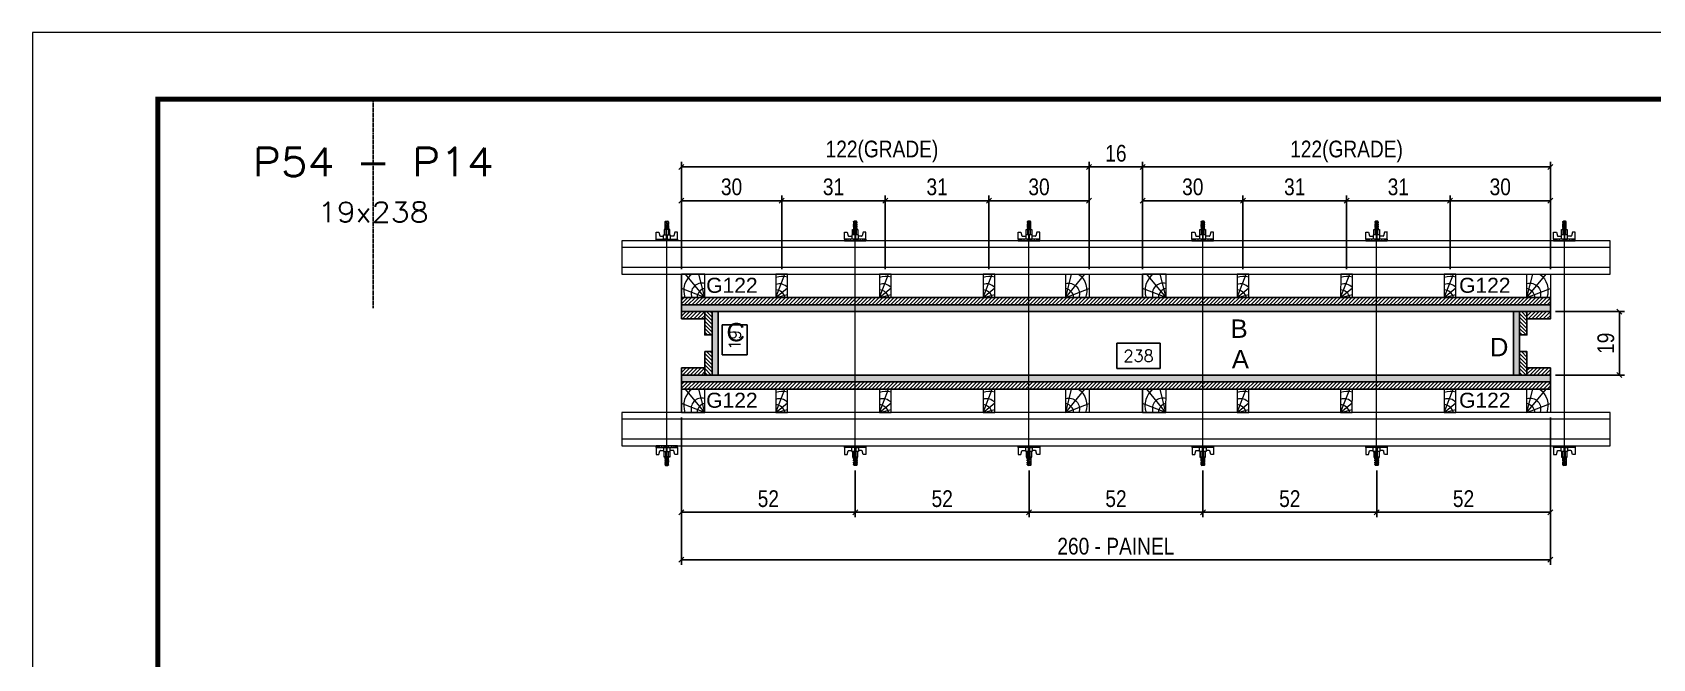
# Model space of a CAD drawing. Extents: x 14400 to 27878, y -21631 to 6985.
# Drawn here: x 17597 to 18566, y 4313 to 4688 of the extents above; entities that cross this region are included whole.
import ezdxf
from ezdxf.enums import TextEntityAlignment as Align

# ---------------------------------------------------------------- set-up
doc = ezdxf.new("R2010")
doc.units = 0
doc.linetypes.add('DASHED', pattern=[0.75, 0.5, -0.25])
doc.linetypes.add('HIDDEN', pattern=[0.375, 0.25, -0.125])
for name, color, linetype in [('CHAPA', 1, 'Continuous'), ('COTA', 241, 'Continuous'), ('SARRAFO', 251, 'Continuous'), ('Texto de Titulo', 7, 'Continuous'), ('Texto Qtd Sarr', 242, 'Continuous'), ('TEXTO_GERAL', 7, 'Continuous')]:
    doc.layers.add(name, color=color, linetype=linetype)
for name, color, linetype, lineweight in [('Folhas', 255, 'Continuous', 9), ('Hachura', 251, 'Continuous', 9), ('Madeira', 126, 'Continuous', 18), ('Perfil Metálico', 224, 'Continuous', 18), ('SARRAFO DE PRESSAO', 251, 'DASHED', 9), ('Texto Seção', 7, 'Continuous', 15)]:
    doc.layers.add(name, color=color, linetype=linetype, lineweight=lineweight)
doc.styles.add('ARIAL', font='arial.ttf')
doc.styles.add('COTA TECNICA 2X', font='techl___.ttf', dxfattribs={"height": 10})
doc.styles.add('ROMANS', font='romans.shx')
doc.styles.add('SANSSERIF', font='sas_____.pfb')
doc.dimstyles.new('SECAO PILAR', dxfattribs={"dimtxt": 10, "dimasz": 3, "dimexe": 3, "dimexo": 3, "dimgap": 3, "dimtad": 1, "dimdec": 1, "dimlfac": 0.5, "dimzin": 12, "dimdsep": 46, "dimtxsty": 'COTA TECNICA 2X', "dimblk1": 'OBLIQUE', "dimblk2": 'OBLIQUE', "dimsah": 1, "dimcen": 0.9, "dimclrd": 256, "dimclre": 256, "dimclrt": 256, "dimadec": 1, "dimazin": 3, "dimtfac": 1, "dimtdec": 1, "dimtmove": 0, "dimatfit": 3, "dimfxl": 1, "dimtolj": 1, "dimtzin": 12, "dimarcsym": 0})
doc.dimstyles.new('SECÇÃO 2', dxfattribs={"dimtxt": 7, "dimasz": 6, "dimexe": 0.18, "dimexo": 2, "dimgap": -4, "dimtad": 3, "dimdec": 1, "dimlfac": 0.5, "dimzin": 12, "dimdsep": 46, "dimtxsty": 'ROMANS', "dimblk": 'ARCHTICK', "dimcen": 0.09, "dimse1": 1, "dimse2": 1, "dimsd1": 1, "dimsd2": 1, "dimclrd": 180, "dimclre": 5, "dimclrt": 1, "dimadec": 0, "dimazin": 3, "dimtfac": 1, "dimtdec": 1, "dimtofl": 0, "dimtmove": 0, "dimatfit": 3, "dimldrblk": 'ARCHTICK', "dimfxl": 1, "dimtolj": 1, "dimtzin": 0, "dimarcsym": 0})
pattern_1 = [(225, (8861.3689, -18408.8655), (1.12253202, -1.12253202), [])]

# ---------------------------------------------------------------- blocks, each defined once
blk = doc.blocks.new('9999999999')
at = {"layer": 'Folhas'}
blk.add_lwpolyline([(98138.98, 34190.21), (99623.98, 34190.21), (99623.98, 35240.21), (98138.98, 35240.21)], close=True, dxfattribs=at)
at = {"layer": 'Folhas', "color": 30, "const_width": 3}
blk.add_lwpolyline([(98213.98, 34230.21), (99583.98, 34230.21), (99583.98, 35200.21), (98213.98, 35200.21)], close=True, dxfattribs=at)
blk = doc.blocks.new('*D746')
at = {"layer": 'COTA', "color": 180, "lineweight": -2, "transparency": 16777216}
for p, q in [((18024.74, 4512.62), (18009.74, 4512.62)), ((18009.74, 4512.62), (18009.74, 4494.62)), ((18024.74, 4494.62), (18024.74, 4512.62)), ((18009.74, 4494.62), (18024.74, 4494.62))]:
    blk.add_line(p, q, dxfattribs=at)
at = {"layer": 'Defpoints', "color": 0, "transparency": 16777216}
for p in [(18024.64, 4520.54), (18024.64, 4482.54), (18028.74, 4482.54)]:
    blk.add_point(p, dxfattribs=at)
at = {"layer": 'COTA', "color": 1, "transparency": 16777216, "insert": (18017.24, 4503.62), "char_height": 7, "attachment_point": 5, "rotation": 90, "style": 'ROMANS'}
blk.add_mtext('\\A1;19', dxfattribs=at)
blk = doc.blocks.new('_ArchTick')
at = {"color": 0, "linetype": 'ByBlock', "const_width": 0.15}
blk.add_lwpolyline([(-0.5, -0.5), (0.5, 0.5)], dxfattribs=at)
blk = doc.blocks.new('*D747')
at = {"layer": 'COTA', "color": 180, "lineweight": -2, "transparency": 16777216}
for p, q in [((18271.88, 4501.54), (18245.88, 4501.54)), ((18245.88, 4501.54), (18245.88, 4486.54)), ((18271.88, 4486.54), (18271.88, 4501.54)), ((18245.88, 4486.54), (18271.88, 4486.54))]:
    blk.add_line(p, q, dxfattribs=at)
at = {"layer": 'Defpoints', "color": 0, "transparency": 16777216}
for p in [(18007.32, 4482.54), (18483.32, 4482.54), (18483.32, 4482.54)]:
    blk.add_point(p, dxfattribs=at)
at = {"layer": 'COTA', "color": 1, "transparency": 16777216, "insert": (18258.88, 4494.04), "char_height": 7, "attachment_point": 5, "style": 'ROMANS'}
blk.add_mtext('\\A1;238', dxfattribs=at)
blk = doc.blocks.new('_Oblique')
at = {"color": 0, "linetype": 'ByBlock', "lineweight": -2}
blk.add_line((-0.5, -0.5), (0.5, 0.5), dxfattribs=at)
blk = doc.blocks.new('*D748')
at = {"layer": 'COTA', "lineweight": -2, "transparency": 16777216}
for p, q in [((17985.32, 4457.15), (17985.32, 4368.98)), ((18505.32, 4457.19), (18505.32, 4368.98)), ((17985.32, 4371.98), (18505.32, 4371.98))]:
    blk.add_line(p, q, dxfattribs=at)
at = {"layer": 'Defpoints', "color": 0, "transparency": 16777216}
for p in [(17985.32, 4460.15), (18505.32, 4460.19), (18505.32, 4371.98)]:
    blk.add_point(p, dxfattribs=at)
at = {"layer": 'COTA', "lineweight": -2, "transparency": 16777216, "xscale": 3, "yscale": 3, "zscale": 3, "rotation": 180}
blk.add_blockref('_Oblique', (17985.32, 4371.98), dxfattribs=at)
at = {"layer": 'COTA', "lineweight": -2, "transparency": 16777216, "xscale": 3, "yscale": 3, "zscale": 3}
blk.add_blockref('_Oblique', (18505.32, 4371.98), dxfattribs=at)
at = {"layer": 'COTA', "transparency": 16777216, "insert": (18245.32, 4380.08), "char_height": 10, "attachment_point": 5, "style": 'COTA TECNICA 2X'}
blk.add_mtext('\\A1;260 - PAINEL', dxfattribs=at)
blk = doc.blocks.new('*D749')
at = {"layer": 'COTA', "lineweight": -2, "transparency": 16777216}
for p, q in [((17985.32, 4457.14), (17985.32, 4397.41)), ((18089.39, 4425.37), (18089.39, 4397.41)), ((17985.32, 4400.41), (18089.39, 4400.41))]:
    blk.add_line(p, q, dxfattribs=at)
at = {"layer": 'Defpoints', "color": 0, "transparency": 16777216}
for p in [(17985.32, 4460.14), (18089.39, 4428.37), (18089.39, 4400.41)]:
    blk.add_point(p, dxfattribs=at)
at = {"layer": 'COTA', "lineweight": -2, "transparency": 16777216, "xscale": 3, "yscale": 3, "zscale": 3, "rotation": 180}
blk.add_blockref('_Oblique', (17985.32, 4400.41), dxfattribs=at)
at = {"layer": 'COTA', "lineweight": -2, "transparency": 16777216, "xscale": 3, "yscale": 3, "zscale": 3}
blk.add_blockref('_Oblique', (18089.39, 4400.41), dxfattribs=at)
at = {"layer": 'COTA', "transparency": 16777216, "insert": (18037.35, 4408.51), "char_height": 10, "attachment_point": 5, "style": 'COTA TECNICA 2X'}
blk.add_mtext('\\A1;52', dxfattribs=at)
blk = doc.blocks.new('C')
at = {"layer": 'Hachura', "color": 0}
for p, q in [((0, 3.22), (0, -3.22)), ((0.45, 3.22), (0, 3.22)), ((0.46, 3.16), (0, 3.16)), ((0.46, 3.05), (0, 3.05)), ((0.46, 2.88), (0, 2.88)), ((0, 2.75), (0, -1.16)), ((0.46, 2.65), (0, 2.65)), ((0.46, 2.23), (0, 2.23)), ((0.46, 1.51), (0, 1.51)), ((0.39, 0.49), (0.17, 0.49)), ((0.45, -3.23), (0.45, 3.22)), ((0.45, 3.22), (2.58, 3.22)), ((1.74, 0.97), (0.45, 0.97)), ((1.45, 0.1), (0.45, 0.1)), ((1.35, 1.94), (1.35, 0.96)), ((2.58, 2.39), (1.47, 2.09)), ((1.74, -0.97), (1.74, 0.97)), ((1.74, 0.97), (1.74, 0.84)), ((1.74, 0.97), (1.74, 0.84)), ((1.74, 0.84), (3.35, 0.84)), ((3.35, 0.45), (1.74, 0.45)), ((2.58, 3.22), (2.58, 2.39)), ((3.32, 0.84), (3.32, -0.84)), ((3.35, 0.84), (3.35, -0.84)), ((3.68, 0.45), (3.35, 0.45)), ((3.84, -0.52), (3.35, 0.45)), ((3.35, 0.06), (3.67, -0.57)), ((3.68, 0.45), (4.16, -0.52)), ((3.72, 0.5), (4.25, -0.57)), ((4.37, -0.55), (3.83, 0.53)), ((4.15, 0.45), (3.93, 0.45)), ((4.42, -0.52), (3.93, 0.45)), ((4.15, 0.45), (4.26, 0.45)), ((4.26, 0.45), (4.74, -0.52)), ((4.3, 0.5), (4.83, -0.57)), ((4.95, -0.55), (4.41, 0.53)), ((4.51, 0.45), (4.84, 0.45)), ((5, -0.52), (4.51, 0.45)), ((4.84, 0.45), (5.32, -0.52)), ((4.88, 0.5), (5.41, -0.57)), ((5.53, -0.55), (4.99, 0.53)), ((5.58, -0.52), (5.09, 0.45)), ((5.42, 0.45), (5.09, 0.45)), ((5.58, -0.52), (5.09, 0.45)), ((5.42, 0.45), (5.74, -0.19)), ((5.46, 0.5), (5.74, -0.07)), ((5.74, 0.19), (5.57, 0.53)), ((5.74, 0.32), (5.68, 0.45)), ((5.68, 0.45), (5.74, 0.45)), ((5.74, 0.45), (5.9, 0.29)), ((5.74, 0.45), (5.74, -0.52)), ((5.9, -0.36), (5.9, 0.29)), ((0.45, 0), (0, 0)), ((0.46, -1.52), (0, -1.52)), ((0.46, -2.23), (0, -2.23)), ((0.46, -2.65), (0, -2.65)), ((0.46, -2.88), (0, -2.88)), ((0.46, -3.05), (0, -3.05)), ((0.46, -3.16), (0, -3.16)), ((0, -3.22), (2.57, -3.22)), ((0.08, -0.48), (0.29, -0.48)), ((0.29, -0.48), (0.4, -0.48)), ((0.45, 0), (0.45, -0.97)), ((0.45, -0.16), (1.45, -0.16)), ((0.45, -0.65), (0.45, -0.32)), ((0.45, -3.23), (0.45, -0.65)), ((0.45, -0.97), (1.74, -0.97)), ((1.35, -1.94), (1.35, -0.97)), ((2.58, -2.39), (1.47, -2.1)), ((3.35, -0.32), (1.74, -0.32)), ((3.35, -0.84), (1.74, -0.84)), ((2.58, -3.23), (2.58, -2.39)), ((3.35, -0.07), (3.58, -0.52)), ((3.35, -0.52), (3.58, -0.52)), ((3.84, -0.52), (4.16, -0.52)), ((4.42, -0.52), (4.74, -0.52)), ((4.63, -0.52), (4.74, -0.52)), ((5, -0.52), (5.32, -0.52)), ((5.58, -0.52), (5.74, -0.52)), ((5.74, -0.52), (5.9, -0.36)), ((5.74, -0.52), (5.74, -0.52))]:
    blk.add_line(p, q, dxfattribs=at)
for centre, radius, start, end in [((1.52, 1.94), 0.161, 104.7436, 180), ((1.44, -0.03), 0.129, 272.695, 87.305), ((3.81, 0.39), 0.143, 25.5688, 154.4312), ((4.39, 0.39), 0.143, 25.5688, 154.4312), ((4.97, 0.39), 0.143, 25.5688, 154.4312), ((5.55, 0.39), 0.143, 25.5688, 154.4312), ((0.17, -0.37), 0.174, 221.744, 317.8592), ((1.52, -1.94), 0.161, 180, 255.2564), ((3.71, -0.4), 0.174, 222.1408, 318.256), ((4.29, -0.4), 0.174, 222.1408, 318.256), ((4.87, -0.4), 0.174, 222.1408, 318.256), ((5.45, -0.4), 0.174, 222.1408, 318.256), ((5.61, -0.4), 0.174, 317.8592, 318.256)]:
    blk.add_arc(centre, radius, start, end, dxfattribs=at)
blk = doc.blocks.new('*D761')
at = {"layer": 'COTA', "lineweight": -2, "transparency": 16777216}
for p, q in [((18297.39, 4425.37), (18297.39, 4397.41)), ((18401.39, 4425.37), (18401.39, 4397.41)), ((18297.39, 4400.41), (18401.39, 4400.41))]:
    blk.add_line(p, q, dxfattribs=at)
at = {"layer": 'Defpoints', "color": 0, "transparency": 16777216}
for p in [(18297.39, 4428.37), (18401.39, 4428.37), (18401.39, 4400.41)]:
    blk.add_point(p, dxfattribs=at)
at = {"layer": 'COTA', "lineweight": -2, "transparency": 16777216, "xscale": 3, "yscale": 3, "zscale": 3, "rotation": 180}
blk.add_blockref('_Oblique', (18297.39, 4400.41), dxfattribs=at)
at = {"layer": 'COTA', "lineweight": -2, "transparency": 16777216, "xscale": 3, "yscale": 3, "zscale": 3}
blk.add_blockref('_Oblique', (18401.39, 4400.41), dxfattribs=at)
at = {"layer": 'COTA', "transparency": 16777216, "insert": (18349.39, 4408.51), "char_height": 10, "attachment_point": 5, "style": 'COTA TECNICA 2X'}
blk.add_mtext('\\A1;52', dxfattribs=at)
blk = doc.blocks.new('*D750')
at = {"layer": 'COTA', "lineweight": -2, "transparency": 16777216}
for p, q in [((18508.32, 4520.54), (18549.62, 4520.54)), ((18546.62, 4482.54), (18546.62, 4520.54)), ((18508.32, 4482.54), (18549.62, 4482.54))]:
    blk.add_line(p, q, dxfattribs=at)
at = {"layer": 'Defpoints', "color": 0, "transparency": 16777216}
for p in [(18505.32, 4520.54), (18546.62, 4520.54), (18505.32, 4482.54)]:
    blk.add_point(p, dxfattribs=at)
at = {"layer": 'COTA', "lineweight": -2, "transparency": 16777216, "xscale": 3, "yscale": 3, "zscale": 3}
for p, rotation in [((18546.62, 4520.54), 90), ((18546.62, 4482.54), 270)]:
    blk.add_blockref('_Oblique', p, dxfattribs=dict(at, rotation=rotation))
at = {"layer": 'COTA', "transparency": 16777216, "insert": (18538.53, 4501.54), "char_height": 10, "attachment_point": 5, "rotation": 90, "style": 'COTA TECNICA 2X'}
blk.add_mtext('\\A1;19', dxfattribs=at)
blk = doc.blocks.new('*D751')
at = {"layer": 'COTA', "lineweight": -2, "transparency": 16777216}
for p, q in [((18089.39, 4425.37), (18089.39, 4397.41)), ((18193.39, 4425.37), (18193.39, 4397.41)), ((18089.39, 4400.41), (18193.39, 4400.41))]:
    blk.add_line(p, q, dxfattribs=at)
at = {"layer": 'Defpoints', "color": 0, "transparency": 16777216}
for p in [(18089.39, 4428.37), (18193.39, 4428.37), (18193.39, 4400.41)]:
    blk.add_point(p, dxfattribs=at)
at = {"layer": 'COTA', "lineweight": -2, "transparency": 16777216, "xscale": 3, "yscale": 3, "zscale": 3, "rotation": 180}
blk.add_blockref('_Oblique', (18089.39, 4400.41), dxfattribs=at)
at = {"layer": 'COTA', "lineweight": -2, "transparency": 16777216, "xscale": 3, "yscale": 3, "zscale": 3}
blk.add_blockref('_Oblique', (18193.39, 4400.41), dxfattribs=at)
at = {"layer": 'COTA', "transparency": 16777216, "insert": (18141.39, 4408.51), "char_height": 10, "attachment_point": 5, "style": 'COTA TECNICA 2X'}
blk.add_mtext('\\A1;52', dxfattribs=at)
blk = doc.blocks.new('PONTALETE')
at = {"layer": 'Madeira'}
for q in [(2.71, 7), (7, 5.76), (7, 1.74)]:
    blk.add_line((0, 0), q, dxfattribs=at)
blk.add_lwpolyline([(0, 0), (7, 0), (7, 7), (0, 7)], close=True, dxfattribs=at)
for centre, radius, start, end in [((2.04, 0.06), 6.23, 37.2818, 109.0913), ((1.09, 0.9), 3.19, 343.603, 109.9847), ((-0.21, -0.78), 3.09, 14.6322, 86.0383)]:
    blk.add_arc(centre, radius, start, end, dxfattribs=at)
blk = doc.blocks.new('MEIO PONTALETE')
at = {"layer": 'Madeira'}
for q in [(2.71, 7), (3.5, 2.88), (3.5, 0.87)]:
    blk.add_line((0, 0), q, dxfattribs=at)
blk.add_lwpolyline([(0, 0), (3.5, 0), (3.5, 7), (0, 7)], close=True, dxfattribs=at)
for centre, radius, start, end in [((2.04, 0.06), 6.23, 76.4499, 109.0913), ((1.09, 0.9), 3.19, 40.9063, 109.9847), ((-0.21, -0.78), 3.09, 14.6322, 86.0383)]:
    blk.add_arc(centre, radius, start, end, dxfattribs=at)
blk = doc.blocks.new('*D742')
at = {"layer": 'COTA', "lineweight": -2, "transparency": 16777216}
for p, q in [((18261.34, 4545.95), (18261.34, 4589.88)), ((18261.34, 4586.88), (18321.34, 4586.88)), ((18321.34, 4545.94), (18321.34, 4589.88))]:
    blk.add_line(p, q, dxfattribs=at)
at = {"layer": 'Defpoints', "color": 0, "transparency": 16777216}
for p in [(18321.34, 4586.88), (18261.34, 4542.95), (18321.34, 4542.94)]:
    blk.add_point(p, dxfattribs=at)
at = {"layer": 'COTA', "lineweight": -2, "transparency": 16777216, "xscale": 3, "yscale": 3, "zscale": 3, "rotation": 180}
blk.add_blockref('_Oblique', (18261.34, 4586.88), dxfattribs=at)
at = {"layer": 'COTA', "lineweight": -2, "transparency": 16777216, "xscale": 3, "yscale": 3, "zscale": 3}
blk.add_blockref('_Oblique', (18321.34, 4586.88), dxfattribs=at)
at = {"layer": 'COTA', "transparency": 16777216, "insert": (18291.34, 4595.1), "char_height": 10, "attachment_point": 5, "style": 'COTA TECNICA 2X'}
blk.add_mtext('\\A1;30', dxfattribs=at)
blk = doc.blocks.new('*D743')
at = {"layer": 'COTA', "lineweight": -2, "transparency": 16777216}
for p, q in [((18261.34, 4545.95), (18261.34, 4610.08)), ((18505.34, 4607.08), (18261.34, 4607.08)), ((18505.34, 4545.93), (18505.34, 4610.08))]:
    blk.add_line(p, q, dxfattribs=at)
at = {"layer": 'Defpoints', "color": 0, "transparency": 16777216}
for p in [(18261.34, 4607.08), (18261.34, 4542.95), (18505.34, 4542.93)]:
    blk.add_point(p, dxfattribs=at)
at = {"layer": 'COTA', "lineweight": -2, "transparency": 16777216, "xscale": 3, "yscale": 3, "zscale": 3, "rotation": 180}
blk.add_blockref('_Oblique', (18261.34, 4607.08), dxfattribs=at)
at = {"layer": 'COTA', "lineweight": -2, "transparency": 16777216, "xscale": 3, "yscale": 3, "zscale": 3}
blk.add_blockref('_Oblique', (18505.34, 4607.08), dxfattribs=at)
at = {"layer": 'COTA', "transparency": 16777216, "insert": (18383.34, 4616.3), "char_height": 10, "attachment_point": 5, "style": 'COTA TECNICA 2X'}
blk.add_mtext('\\A1;122(GRADE)', dxfattribs=at)
blk = doc.blocks.new('*D752')
at = {"layer": 'COTA', "lineweight": -2, "transparency": 16777216}
for p, q in [((18321.34, 4545.94), (18321.34, 4589.88)), ((18321.34, 4586.88), (18383.34, 4586.88)), ((18383.34, 4545.94), (18383.34, 4589.88))]:
    blk.add_line(p, q, dxfattribs=at)
at = {"layer": 'Defpoints', "color": 0, "transparency": 16777216}
for p in [(18383.34, 4586.88), (18321.34, 4542.94), (18383.34, 4542.94)]:
    blk.add_point(p, dxfattribs=at)
at = {"layer": 'COTA', "lineweight": -2, "transparency": 16777216, "xscale": 3, "yscale": 3, "zscale": 3, "rotation": 180}
blk.add_blockref('_Oblique', (18321.34, 4586.88), dxfattribs=at)
at = {"layer": 'COTA', "lineweight": -2, "transparency": 16777216, "xscale": 3, "yscale": 3, "zscale": 3}
blk.add_blockref('_Oblique', (18383.34, 4586.88), dxfattribs=at)
at = {"layer": 'COTA', "transparency": 16777216, "insert": (18352.34, 4595.1), "char_height": 10, "attachment_point": 5, "style": 'COTA TECNICA 2X'}
blk.add_mtext('\\A1;31', dxfattribs=at)
blk = doc.blocks.new('*D753')
at = {"layer": 'COTA', "lineweight": -2, "transparency": 16777216}
for p, q in [((18383.34, 4545.94), (18383.34, 4589.88)), ((18383.34, 4586.88), (18445.34, 4586.88)), ((18445.34, 4545.94), (18445.34, 4589.88))]:
    blk.add_line(p, q, dxfattribs=at)
at = {"layer": 'Defpoints', "color": 0, "transparency": 16777216}
for p in [(18445.34, 4586.88), (18383.34, 4542.94), (18445.34, 4542.94)]:
    blk.add_point(p, dxfattribs=at)
at = {"layer": 'COTA', "lineweight": -2, "transparency": 16777216, "xscale": 3, "yscale": 3, "zscale": 3, "rotation": 180}
blk.add_blockref('_Oblique', (18383.34, 4586.88), dxfattribs=at)
at = {"layer": 'COTA', "lineweight": -2, "transparency": 16777216, "xscale": 3, "yscale": 3, "zscale": 3}
blk.add_blockref('_Oblique', (18445.34, 4586.88), dxfattribs=at)
at = {"layer": 'COTA', "transparency": 16777216, "insert": (18414.34, 4595.1), "char_height": 10, "attachment_point": 5, "style": 'COTA TECNICA 2X'}
blk.add_mtext('\\A1;31', dxfattribs=at)
blk = doc.blocks.new('*D754')
at = {"layer": 'COTA', "lineweight": -2, "transparency": 16777216}
for p, q in [((18445.34, 4545.94), (18445.34, 4589.88)), ((18445.34, 4586.88), (18505.34, 4586.88)), ((18505.34, 4545.94), (18505.34, 4589.88))]:
    blk.add_line(p, q, dxfattribs=at)
at = {"layer": 'Defpoints', "color": 0, "transparency": 16777216}
for p in [(18505.34, 4586.88), (18445.34, 4542.94), (18505.34, 4542.94)]:
    blk.add_point(p, dxfattribs=at)
at = {"layer": 'COTA', "lineweight": -2, "transparency": 16777216, "xscale": 3, "yscale": 3, "zscale": 3, "rotation": 180}
blk.add_blockref('_Oblique', (18445.34, 4586.88), dxfattribs=at)
at = {"layer": 'COTA', "lineweight": -2, "transparency": 16777216, "xscale": 3, "yscale": 3, "zscale": 3}
blk.add_blockref('_Oblique', (18505.34, 4586.88), dxfattribs=at)
at = {"layer": 'COTA', "transparency": 16777216, "insert": (18475.34, 4595.1), "char_height": 10, "attachment_point": 5, "style": 'COTA TECNICA 2X'}
blk.add_mtext('\\A1;30', dxfattribs=at)
blk = doc.blocks.new('*D744')
at = {"layer": 'COTA', "lineweight": -2, "transparency": 16777216}
for p, q in [((17985.34, 4545.95), (17985.34, 4589.88)), ((17985.34, 4586.88), (18045.34, 4586.88)), ((18045.34, 4545.94), (18045.34, 4589.88))]:
    blk.add_line(p, q, dxfattribs=at)
at = {"layer": 'Defpoints', "color": 0, "transparency": 16777216}
for p in [(18045.34, 4586.88), (17985.34, 4542.95), (18045.34, 4542.94)]:
    blk.add_point(p, dxfattribs=at)
at = {"layer": 'COTA', "lineweight": -2, "transparency": 16777216, "xscale": 3, "yscale": 3, "zscale": 3, "rotation": 180}
blk.add_blockref('_Oblique', (17985.34, 4586.88), dxfattribs=at)
at = {"layer": 'COTA', "lineweight": -2, "transparency": 16777216, "xscale": 3, "yscale": 3, "zscale": 3}
blk.add_blockref('_Oblique', (18045.34, 4586.88), dxfattribs=at)
at = {"layer": 'COTA', "transparency": 16777216, "insert": (18015.34, 4595.1), "char_height": 10, "attachment_point": 5, "style": 'COTA TECNICA 2X'}
blk.add_mtext('\\A1;30', dxfattribs=at)
blk = doc.blocks.new('*D745')
at = {"layer": 'COTA', "lineweight": -2, "transparency": 16777216}
for p, q in [((17985.34, 4545.95), (17985.34, 4610.08)), ((18229.33, 4607.08), (17985.34, 4607.08)), ((18229.33, 4545.93), (18229.33, 4610.08))]:
    blk.add_line(p, q, dxfattribs=at)
at = {"layer": 'Defpoints', "color": 0, "transparency": 16777216}
for p in [(17985.34, 4607.08), (17985.34, 4542.95), (18229.33, 4542.93)]:
    blk.add_point(p, dxfattribs=at)
at = {"layer": 'COTA', "lineweight": -2, "transparency": 16777216, "xscale": 3, "yscale": 3, "zscale": 3, "rotation": 180}
blk.add_blockref('_Oblique', (17985.34, 4607.08), dxfattribs=at)
at = {"layer": 'COTA', "lineweight": -2, "transparency": 16777216, "xscale": 3, "yscale": 3, "zscale": 3}
blk.add_blockref('_Oblique', (18229.33, 4607.08), dxfattribs=at)
at = {"layer": 'COTA', "transparency": 16777216, "insert": (18105.33, 4616.3), "char_height": 10, "attachment_point": 5, "style": 'COTA TECNICA 2X'}
blk.add_mtext('\\A1;122(GRADE)', dxfattribs=at)
blk = doc.blocks.new('*D755')
at = {"layer": 'COTA', "lineweight": -2, "transparency": 16777216}
for p, q in [((18045.34, 4545.94), (18045.34, 4589.88)), ((18045.34, 4586.88), (18107.34, 4586.88)), ((18107.34, 4545.94), (18107.34, 4589.88))]:
    blk.add_line(p, q, dxfattribs=at)
at = {"layer": 'Defpoints', "color": 0, "transparency": 16777216}
for p in [(18107.34, 4586.88), (18045.34, 4542.94), (18107.34, 4542.94)]:
    blk.add_point(p, dxfattribs=at)
at = {"layer": 'COTA', "lineweight": -2, "transparency": 16777216, "xscale": 3, "yscale": 3, "zscale": 3, "rotation": 180}
blk.add_blockref('_Oblique', (18045.34, 4586.88), dxfattribs=at)
at = {"layer": 'COTA', "lineweight": -2, "transparency": 16777216, "xscale": 3, "yscale": 3, "zscale": 3}
blk.add_blockref('_Oblique', (18107.34, 4586.88), dxfattribs=at)
at = {"layer": 'COTA', "transparency": 16777216, "insert": (18076.34, 4595.1), "char_height": 10, "attachment_point": 5, "style": 'COTA TECNICA 2X'}
blk.add_mtext('\\A1;31', dxfattribs=at)
blk = doc.blocks.new('*D756')
at = {"layer": 'COTA', "lineweight": -2, "transparency": 16777216}
for p, q in [((18107.34, 4545.94), (18107.34, 4589.88)), ((18107.34, 4586.88), (18169.34, 4586.88)), ((18169.34, 4545.94), (18169.34, 4589.88))]:
    blk.add_line(p, q, dxfattribs=at)
at = {"layer": 'Defpoints', "color": 0, "transparency": 16777216}
for p in [(18169.34, 4586.88), (18107.34, 4542.94), (18169.34, 4542.94)]:
    blk.add_point(p, dxfattribs=at)
at = {"layer": 'COTA', "lineweight": -2, "transparency": 16777216, "xscale": 3, "yscale": 3, "zscale": 3, "rotation": 180}
blk.add_blockref('_Oblique', (18107.34, 4586.88), dxfattribs=at)
at = {"layer": 'COTA', "lineweight": -2, "transparency": 16777216, "xscale": 3, "yscale": 3, "zscale": 3}
blk.add_blockref('_Oblique', (18169.34, 4586.88), dxfattribs=at)
at = {"layer": 'COTA', "transparency": 16777216, "insert": (18138.34, 4595.1), "char_height": 10, "attachment_point": 5, "style": 'COTA TECNICA 2X'}
blk.add_mtext('\\A1;31', dxfattribs=at)
blk = doc.blocks.new('*D757')
at = {"layer": 'COTA', "lineweight": -2, "transparency": 16777216}
for p, q in [((18169.34, 4545.94), (18169.34, 4589.88)), ((18169.34, 4586.88), (18229.33, 4586.88)), ((18229.33, 4545.94), (18229.33, 4589.88))]:
    blk.add_line(p, q, dxfattribs=at)
at = {"layer": 'Defpoints', "color": 0, "transparency": 16777216}
for p in [(18229.33, 4586.88), (18169.34, 4542.94), (18229.33, 4542.94)]:
    blk.add_point(p, dxfattribs=at)
at = {"layer": 'COTA', "lineweight": -2, "transparency": 16777216, "xscale": 3, "yscale": 3, "zscale": 3, "rotation": 180}
blk.add_blockref('_Oblique', (18169.34, 4586.88), dxfattribs=at)
at = {"layer": 'COTA', "lineweight": -2, "transparency": 16777216, "xscale": 3, "yscale": 3, "zscale": 3}
blk.add_blockref('_Oblique', (18229.33, 4586.88), dxfattribs=at)
at = {"layer": 'COTA', "transparency": 16777216, "insert": (18199.33, 4595.1), "char_height": 10, "attachment_point": 5, "style": 'COTA TECNICA 2X'}
blk.add_mtext('\\A1;30', dxfattribs=at)
blk = doc.blocks.new('*D758')
at = {"layer": 'COTA', "lineweight": -2, "transparency": 16777216}
for p, q in [((18229.33, 4545.91), (18229.33, 4610.08)), ((18229.33, 4607.08), (18261.34, 4607.08)), ((18261.34, 4545.95), (18261.34, 4610.08))]:
    blk.add_line(p, q, dxfattribs=at)
at = {"layer": 'Defpoints', "color": 0, "transparency": 16777216}
for p in [(18261.34, 4607.08), (18229.33, 4542.91), (18261.34, 4542.95)]:
    blk.add_point(p, dxfattribs=at)
at = {"layer": 'COTA', "lineweight": -2, "transparency": 16777216, "xscale": 3, "yscale": 3, "zscale": 3, "rotation": 180}
blk.add_blockref('_Oblique', (18229.33, 4607.08), dxfattribs=at)
at = {"layer": 'COTA', "lineweight": -2, "transparency": 16777216, "xscale": 3, "yscale": 3, "zscale": 3}
blk.add_blockref('_Oblique', (18261.34, 4607.08), dxfattribs=at)
at = {"layer": 'COTA', "transparency": 16777216, "insert": (18245.34, 4615.18), "char_height": 10, "attachment_point": 5, "style": 'COTA TECNICA 2X'}
blk.add_mtext('\\A1;16', dxfattribs=at)
blk = doc.blocks.new('*D759')
at = {"layer": 'COTA', "lineweight": -2, "transparency": 16777216}
for p, q in [((18505.31, 4457.16), (18505.31, 4397.41)), ((18401.39, 4425.37), (18401.39, 4397.41)), ((18401.39, 4400.41), (18505.31, 4400.41))]:
    blk.add_line(p, q, dxfattribs=at)
at = {"layer": 'Defpoints', "color": 0, "transparency": 16777216}
for p in [(18505.31, 4460.16), (18401.39, 4428.37), (18505.31, 4400.41)]:
    blk.add_point(p, dxfattribs=at)
at = {"layer": 'COTA', "lineweight": -2, "transparency": 16777216, "xscale": 3, "yscale": 3, "zscale": 3, "rotation": 180}
blk.add_blockref('_Oblique', (18401.39, 4400.41), dxfattribs=at)
at = {"layer": 'COTA', "lineweight": -2, "transparency": 16777216, "xscale": 3, "yscale": 3, "zscale": 3}
blk.add_blockref('_Oblique', (18505.31, 4400.41), dxfattribs=at)
at = {"layer": 'COTA', "transparency": 16777216, "insert": (18453.35, 4408.51), "char_height": 10, "attachment_point": 5, "style": 'COTA TECNICA 2X'}
blk.add_mtext('\\A1;52', dxfattribs=at)
blk = doc.blocks.new('*D760')
at = {"layer": 'COTA', "lineweight": -2, "transparency": 16777216}
for p, q in [((18193.39, 4425.37), (18193.39, 4397.41)), ((18297.39, 4425.37), (18297.39, 4397.41)), ((18193.39, 4400.41), (18297.39, 4400.41))]:
    blk.add_line(p, q, dxfattribs=at)
at = {"layer": 'Defpoints', "color": 0, "transparency": 16777216}
for p in [(18193.39, 4428.37), (18297.39, 4428.37), (18297.39, 4400.41)]:
    blk.add_point(p, dxfattribs=at)
at = {"layer": 'COTA', "lineweight": -2, "transparency": 16777216, "xscale": 3, "yscale": 3, "zscale": 3, "rotation": 180}
blk.add_blockref('_Oblique', (18193.39, 4400.41), dxfattribs=at)
at = {"layer": 'COTA', "lineweight": -2, "transparency": 16777216, "xscale": 3, "yscale": 3, "zscale": 3}
blk.add_blockref('_Oblique', (18297.39, 4400.41), dxfattribs=at)
at = {"layer": 'COTA', "transparency": 16777216, "insert": (18245.39, 4408.51), "char_height": 10, "attachment_point": 5, "style": 'COTA TECNICA 2X'}
blk.add_mtext('\\A1;52', dxfattribs=at)
blk = doc.blocks.new('titulo1')
at = {"layer": 'Defpoints', "color": 252, "linetype": 'HIDDEN', "ltscale": 2}
blk.add_line((0, 0), (0, 125), dxfattribs=at)
at = {"layer": 'Defpoints', "style": 'ROMANS', "oblique": 15}
blk.add_attdef('FOLHA', text='', height=10, dxfattribs=at).set_placement((0, 15.58), align=Align.MIDDLE_CENTER)
at = {"layer": 'Texto Qtd Sarr', "color": 3, "style": 'ROMANS', "oblique": 15}
for tag, height, p in [('TITULO', 17, (0, 71.45)), ('SEÇÃO', 12, (0, 41.55))]:
    blk.add_attdef(tag, text='', height=height, dxfattribs=at).set_placement(p, align=Align.MIDDLE_CENTER)

msp = doc.modelspace()

# ---------------------------------------------------------------- hatches: boundary and pattern name
at = {"layer": 'Hachura'}
h = msp.add_hatch(dxfattribs=at)
h.set_pattern_fill('ANSI31', color=256, scale=0.5, angle=180, style=0)
h.set_pattern_definition([(225, (8889.3689, -18400.4655), (1.12253202, -1.12253202), [])])
h.paths.add_polyline_path([(18505.32, 4528.94), (18505.32, 4524.54), (17985.32, 4524.54), (17985.32, 4528.94)])
h = msp.add_hatch(color=256, dxfattribs=at)
h.dxf.hatch_style = 1
h.paths.add_polyline_path([(18505.32, 4520.53), (18505.32, 4524.53), (17985.32, 4524.54), (17985.32, 4520.54)])
h = msp.add_hatch(dxfattribs=at)
h.set_pattern_fill('ANSI31', color=256, scale=0.5, angle=180, style=0)
h.set_pattern_definition(pattern_1)
h.paths.add_polyline_path([(17999.32, 4520.54), (17999.32, 4516.14), (17985.32, 4516.14), (17985.32, 4520.54)])
h = msp.add_hatch(dxfattribs=at)
h.set_pattern_fill('ANSI31', color=256, scale=0.5, angle=270, style=0)
h.set_pattern_definition([(315, (40895.1289, -4982.4091), (1.12253202, 1.12253202), [])])
h.paths.add_polyline_path([(18003.72, 4506.54), (17999.32, 4506.54), (17999.32, 4520.54), (18003.72, 4520.54)])
h = msp.add_hatch(color=256, dxfattribs=at)
h.dxf.hatch_style = 1
h.paths.add_polyline_path([(18003.72, 4482.54), (18007.32, 4482.54), (18007.32, 4520.54), (18003.72, 4520.54)])
h = msp.add_hatch(color=256, dxfattribs=at)
h.dxf.hatch_style = 1
h.paths.add_polyline_path([(18483.32, 4482.54), (18486.92, 4482.54), (18486.92, 4520.54), (18483.32, 4520.54)])
h = msp.add_hatch(dxfattribs=at)
h.set_pattern_fill('ANSI31', color=256, scale=0.5, angle=270, style=0)
h.set_pattern_definition([(315, (41382.7289, -4982.4091), (1.12253202, 1.12253202), [])])
h.paths.add_polyline_path([(18491.32, 4506.54), (18486.92, 4506.54), (18486.92, 4520.54), (18491.32, 4520.54)])
h = msp.add_hatch(dxfattribs=at)
h.set_pattern_fill('ANSI31', color=256, scale=0.5, angle=180, style=0)
h.set_pattern_definition([(225, (9367.3689, -18408.8655), (1.12253202, -1.12253202), [])])
h.paths.add_polyline_path([(18505.32, 4520.54), (18505.32, 4516.14), (18491.32, 4516.14), (18491.32, 4520.54)])
h = msp.add_hatch(dxfattribs=at)
h.set_pattern_fill('ANSI31', color=256, scale=0.5, angle=270, style=0)
h.set_pattern_definition([(315, (40895.1289, -5006.4091), (1.12253202, 1.12253202), [])])
h.paths.add_polyline_path([(18003.72, 4482.54), (17999.32, 4482.54), (17999.32, 4496.54), (18003.72, 4496.54)])
h = msp.add_hatch(dxfattribs=at)
h.set_pattern_fill('ANSI31', color=256, scale=0.5, angle=270, style=0)
h.set_pattern_definition([(315, (41382.7289, -5006.4091), (1.12253202, 1.12253202), [])])
h.paths.add_polyline_path([(18491.32, 4482.54), (18486.92, 4482.54), (18486.92, 4496.54), (18491.32, 4496.54)])
h = msp.add_hatch(dxfattribs=at)
h.set_pattern_fill('ANSI31', color=256, scale=0.5, angle=180, style=0)
h.set_pattern_definition(pattern_1)
h.paths.add_polyline_path([(17999.32, 4482.54), (17999.32, 4486.94), (17985.32, 4486.94), (17985.32, 4482.54)])
h = msp.add_hatch(color=256, dxfattribs=at)
h.dxf.hatch_style = 1
h.paths.add_polyline_path([(18505.32, 4482.54), (18505.32, 4478.54), (17985.32, 4478.54), (17985.32, 4482.54)])
h = msp.add_hatch(dxfattribs=at)
h.set_pattern_fill('ANSI31', color=256, scale=0.5, angle=180, style=0)
h.set_pattern_definition([(225, (9002.3689, -18408.8655), (1.12253202, -1.12253202), [])])
h.paths.add_polyline_path([(18491.32, 4482.54), (18491.32, 4486.94), (18505.32, 4486.94), (18505.32, 4482.54)])
h = msp.add_hatch(dxfattribs=at)
h.set_pattern_fill('ANSI31', color=256, scale=0.5, angle=180, style=0)
h.set_pattern_definition([(225, (8889.3689, -18450.8655), (1.12253202, -1.12253202), [])])
h.paths.add_polyline_path([(18505.32, 4478.54), (18505.32, 4474.14), (17985.32, 4474.14), (17985.32, 4478.54)])

# ---------------------------------------------------------------- linework, layer by layer
at = {"layer": 'CHAPA'}
for points in [[(18505.32, 4520.54), (18505.32, 4524.54), (17985.32, 4524.54), (17985.32, 4520.54)], [(18003.72, 4482.54), (18007.32, 4482.54), (18007.32, 4520.54), (18003.72, 4520.54)], [(18483.32, 4482.54), (18486.92, 4482.54), (18486.92, 4520.54), (18483.32, 4520.54)], [(18505.32, 4482.54), (18505.32, 4478.54), (17985.32, 4478.54), (17985.32, 4482.54)]]:
    msp.add_lwpolyline(points, close=True, dxfattribs=at)
at = {"layer": 'Hachura'}
for p, q in [((17976.63, 4429.37), (17976.63, 4569.91)), ((18089.32, 4429.37), (18089.32, 4569.91)), ((18193.32, 4429.37), (18193.32, 4569.91)), ((18297.32, 4429.37), (18297.32, 4569.91)), ((18401.32, 4429.37), (18401.32, 4569.91)), ((18513.71, 4429.37), (18513.71, 4569.91))]:
    msp.add_line(p, q, dxfattribs=at)
at = {"layer": 'Madeira'}
for points in [[(17985.32, 4528.94), (17985.34, 4542.94), (18229.33, 4542.94), (18229.31, 4528.94)], [(18261.33, 4528.94), (18261.34, 4542.94), (18505.34, 4542.94), (18505.32, 4528.94)], [(17985.31, 4460.16), (17985.32, 4474.16), (18229.31, 4474.16), (18229.3, 4460.16)], [(18261.31, 4460.16), (18261.33, 4474.16), (18505.32, 4474.16), (18505.31, 4460.16)]]:
    msp.add_lwpolyline(points, close=True, dxfattribs=at)
at = {"layer": 'Perfil Metálico'}
for p, q in [((18541.04, 4558.88), (17949.6, 4558.88)), ((18541.04, 4546.88), (17949.6, 4546.88)), ((18541.04, 4456.14), (17949.6, 4456.14)), ((18541.04, 4444.14), (17949.6, 4444.14))]:
    msp.add_line(p, q, dxfattribs=at)
for points in [[(18541.04, 4542.94), (18541.04, 4562.94), (17949.6, 4562.88), (17949.6, 4542.88)], [(17949.6, 4460.14), (17949.6, 4440.14), (18541.04, 4440.2), (18541.04, 4460.2)]]:
    msp.add_lwpolyline(points, close=True, dxfattribs=at)
at = {"layer": 'SARRAFO'}
for points in [[(17985.32, 4524.54), (18505.32, 4524.54), (18505.32, 4528.94), (17985.32, 4528.94)], [(17985.32, 4524.54), (18505.32, 4524.54), (18505.32, 4528.94), (17985.32, 4528.94)], [(17985.32, 4516.14), (17999.32, 4516.14), (17999.32, 4520.54), (17985.32, 4520.54)], [(17985.32, 4516.14), (17999.32, 4516.14), (17999.32, 4520.54), (17985.32, 4520.54)], [(17999.32, 4520.54), (17999.32, 4506.54), (18003.72, 4506.54), (18003.72, 4520.54)], [(17999.32, 4520.54), (17999.32, 4506.54), (18003.72, 4506.54), (18003.72, 4520.54)], [(18486.92, 4520.54), (18486.92, 4506.54), (18491.32, 4506.54), (18491.32, 4520.54)], [(18486.92, 4520.54), (18486.92, 4506.54), (18491.32, 4506.54), (18491.32, 4520.54)], [(18491.32, 4516.14), (18505.32, 4516.14), (18505.32, 4520.54), (18491.32, 4520.54)], [(18491.32, 4516.14), (18505.32, 4516.14), (18505.32, 4520.54), (18491.32, 4520.54)], [(17999.32, 4496.54), (17999.32, 4482.54), (18003.72, 4482.54), (18003.72, 4496.54)], [(17999.32, 4496.54), (17999.32, 4482.54), (18003.72, 4482.54), (18003.72, 4496.54)], [(18486.92, 4496.54), (18486.92, 4482.54), (18491.32, 4482.54), (18491.32, 4496.54)], [(18486.92, 4496.54), (18486.92, 4482.54), (18491.32, 4482.54), (18491.32, 4496.54)], [(17985.32, 4486.94), (17999.32, 4486.94), (17999.32, 4482.54), (17985.32, 4482.54)], [(17985.32, 4486.94), (17999.32, 4486.94), (17999.32, 4482.54), (17985.32, 4482.54)], [(18505.32, 4486.94), (18491.32, 4486.94), (18491.32, 4482.54), (18505.32, 4482.54)], [(18505.32, 4486.94), (18491.32, 4486.94), (18491.32, 4482.54), (18505.32, 4482.54)], [(17985.32, 4474.14), (18505.32, 4474.14), (18505.32, 4478.54), (17985.32, 4478.54)], [(17985.32, 4474.14), (18505.32, 4474.14), (18505.32, 4478.54), (17985.32, 4478.54)]]:
    msp.add_lwpolyline(points, close=True, dxfattribs=at)

# ---------------------------------------------------------------- block references
at = {"layer": 'Hachura', "linetype": 'Continuous', "yscale": 2, "zscale": 2}
for p, xscale, rotation in [((17976.64, 4562.91), -2, 270), ((18089.31, 4562.91), 2, 90.00000000000001), ((18193.31, 4562.91), 2, 90.00000000000001), ((18297.31, 4562.91), 2, 90.00000000000001), ((18401.31, 4562.91), 2, 90.00000000000001), ((18513.7, 4562.91), 2, 90.00000000000001), ((17976.63, 4440.17), 2, 270), ((18089.32, 4440.17), -2, 90), ((18193.32, 4440.17), -2, 90), ((18297.32, 4440.17), -2, 90), ((18401.32, 4440.17), -2, 90), ((18513.71, 4440.17), -2, 90)]:
    msp.add_blockref('C', p, dxfattribs=dict(at, xscale=xscale, rotation=rotation))
at = {"layer": 'Madeira'}
for name, p, xscale, yscale, zscale, rotation in [('PONTALETE', (17999.32, 4528.94), 2, 2, 2, 89.93708930310329), ('MEIO PONTALETE', (18041.82, 4528.95), 1.999999997962732, 1.999999997962732, 1.999999997962732, 359.9370893031033), ('MEIO PONTALETE', (18103.82, 4528.95), 1.999999997962732, 1.999999997962732, 1.999999997962732, 359.9370893031033), ('MEIO PONTALETE', (18165.82, 4528.95), 1.999999997962732, 1.999999997962732, 1.999999997962732, 359.9370893031033), ('PONTALETE', (18215.31, 4528.96), -2, 2, 2, 269.9370893031033), ('PONTALETE', (18275.33, 4528.94), 2, 2, 2, 89.93708930310329), ('MEIO PONTALETE', (18317.83, 4528.95), 1.999999997962732, 1.999999997962732, 1.999999997962732, 359.9370893031033), ('MEIO PONTALETE', (18379.83, 4528.95), 1.999999997962732, 1.999999997962732, 1.999999997962732, 359.9370893031033), ('MEIO PONTALETE', (18441.83, 4528.95), 1.999999997962732, 1.999999997962732, 1.999999997962732, 359.9370893031033), ('PONTALETE', (18491.32, 4528.96), -2, 2, 2, 269.9370893031033), ('PONTALETE', (17999.31, 4460.15), 2, 2, 2, 89.93708930310329), ('MEIO PONTALETE', (18041.81, 4460.16), 1.999999997962732, 1.999999997962732, 1.999999997962732, 359.9370893031033), ('MEIO PONTALETE', (18103.81, 4460.16), 1.999999997962732, 1.999999997962732, 1.999999997962732, 359.9370893031033), ('MEIO PONTALETE', (18165.81, 4460.16), 1.999999997962732, 1.999999997962732, 1.999999997962732, 359.9370893031033), ('PONTALETE', (18215.3, 4460.17), -2, 2, 2, 269.9370893031033), ('PONTALETE', (18275.31, 4460.15), 2, 2, 2, 89.93708930310329), ('MEIO PONTALETE', (18317.81, 4460.16), 1.999999997962732, 1.999999997962732, 1.999999997962732, 359.9370893031033), ('MEIO PONTALETE', (18379.81, 4460.16), 1.999999997962732, 1.999999997962732, 1.999999997962732, 359.9370893031033), ('MEIO PONTALETE', (18441.81, 4460.16), 1.999999997962732, 1.999999997962732, 1.999999997962732, 359.9370893031033), ('PONTALETE', (18491.31, 4460.17), -2, 2, 2, 269.9370893031033)]:
    msp.add_blockref(name, p, dxfattribs=dict(at, xscale=xscale, yscale=yscale, zscale=zscale, rotation=rotation))
at = {"layer": 'SARRAFO DE PRESSAO', "color": 6, "linetype": 'ByBlock'}
msp.add_blockref('9999999999', (-80542.01, -30552.63), dxfattribs=at)
at = {"layer": 'Texto Seção'}
ref = msp.add_blockref('titulo1', (17800.92, 4522.58), dxfattribs=at)
ref.add_attrib('TITULO', 'P54 - P14', dxfattribs={"layer": 'Texto de Titulo', "color": 7, "height": 17, "style": 'ROMANS', "width": 1.1}).set_placement((17800.92, 4610.08), align=Align.MIDDLE_CENTER)
ref.add_attrib('SEÇÃO', '19x238', dxfattribs={"layer": 'Texto de Titulo', "color": 7, "height": 12, "style": 'ROMANS', "width": 1.1}).set_placement((17800.92, 4580.08), align=Align.MIDDLE_CENTER)

# ---------------------------------------------------------------- texts
at = {"layer": 'TEXTO_GERAL', "color": 0, "linetype": 'Continuous', "style": 'SANSSERIF'}
for p in [(18000.18, 4536.24), (18450.72, 4536.24), (18000.16, 4467.46), (18450.71, 4467.46)]:
    msp.add_text('G122', height=9, dxfattribs=at).set_placement(p, align=Align.MIDDLE_LEFT)
at = {"layer": 'TEXTO_GERAL', "style": 'ARIAL'}
for s, p in [('C', (18017.83, 4508.2)), ('B', (18319.08, 4510.29)), ('D', (18474.68, 4499.27)), ('A', (18319.83, 4492.06))]:
    msp.add_text(s, height=11, dxfattribs=at).set_placement(p, align=Align.MIDDLE_CENTER)

# ---------------------------------------------------------------- dimensions: what is measured, and where the dimension line sits
at = {"layer": 'COTA'}
dim = msp.add_linear_dim(base=(17985.34, 4607.08), p1=(18229.33, 4542.93), p2=(17985.34, 4542.95), text='<>(GRADE)', dimstyle='SECAO PILAR', dxfattribs=at)
dim.commit()
dim.dimension.update_dxf_attribs({"geometry": '*D745', "text_midpoint": (18105.33, 4607.08), "dimtype": 160})
for base, p1, p2, dimstyle, picture, middle in [((18261.34, 4607.08), (18229.33, 4542.91), (18261.34, 4542.95), 'SECAO PILAR', '*D758', (18245.34, 4607.08)), ((18483.32, 4482.54), (18007.32, 4482.54), (18483.32, 4482.54), 'SECÇÃO 2', '*D747', (18258.88, 4482.54))]:
    dim = msp.add_linear_dim(base=base, p1=p1, p2=p2, dimstyle=dimstyle, dxfattribs=at)
    dim.commit()
    dim.dimension.update_dxf_attribs({"geometry": picture, "text_midpoint": middle, "dimtype": 160})
for base, p1, p2, text, picture, middle in [((18261.34, 4607.08), (18505.34, 4542.93), (18261.34, 4542.95), '<>(GRADE)', '*D743', (18383.34, 4616.3)), ((18505.32, 4371.98), (17985.32, 4460.15), (18505.32, 4460.19), '<> - PAINEL', '*D748', (18245.32, 4380.08))]:
    dim = msp.add_linear_dim(base=base, p1=p1, p2=p2, text=text, dimstyle='SECAO PILAR', dxfattribs=at)
    dim.commit()
    dim.dimension.update_dxf_attribs({"geometry": picture, "text_midpoint": middle})
for base, p1, p2, picture, middle in [((18045.34, 4586.88), (17985.34, 4542.95), (18045.34, 4542.94), '*D744', (18015.34, 4595.1)), ((18107.34, 4586.88), (18045.34, 4542.94), (18107.34, 4542.94), '*D755', (18076.34, 4595.1)), ((18169.34, 4586.88), (18107.34, 4542.94), (18169.34, 4542.94), '*D756', (18138.34, 4595.1)), ((18229.33, 4586.88), (18169.34, 4542.94), (18229.33, 4542.94), '*D757', (18199.33, 4595.1)), ((18321.34, 4586.88), (18261.34, 4542.95), (18321.34, 4542.94), '*D742', (18291.34, 4595.1)), ((18383.34, 4586.88), (18321.34, 4542.94), (18383.34, 4542.94), '*D752', (18352.34, 4595.1)), ((18445.34, 4586.88), (18383.34, 4542.94), (18445.34, 4542.94), '*D753', (18414.34, 4595.1)), ((18505.34, 4586.88), (18445.34, 4542.94), (18505.34, 4542.94), '*D754', (18475.34, 4595.1)), ((18089.39, 4400.41), (17985.32, 4460.14), (18089.39, 4428.37), '*D749', (18037.35, 4408.51)), ((18505.31, 4400.41), (18401.39, 4428.37), (18505.31, 4460.16), '*D759', (18453.35, 4408.51)), ((18193.39, 4400.41), (18089.39, 4428.37), (18193.39, 4428.37), '*D751', (18141.39, 4408.51)), ((18297.39, 4400.41), (18193.39, 4428.37), (18297.39, 4428.37), '*D760', (18245.39, 4408.51)), ((18401.39, 4400.41), (18297.39, 4428.37), (18401.39, 4428.37), '*D761', (18349.39, 4408.51))]:
    dim = msp.add_linear_dim(base=base, p1=p1, p2=p2, dimstyle='SECAO PILAR', dxfattribs=at)
    dim.commit()
    dim.dimension.update_dxf_attribs({"geometry": picture, "text_midpoint": middle})
dim = msp.add_linear_dim(base=(18028.74, 4482.54), p1=(18024.64, 4520.54), p2=(18024.64, 4482.54), angle=270, dimstyle='SECÇÃO 2', dxfattribs=at)
dim.commit()
dim.dimension.update_dxf_attribs({"geometry": '*D746', "text_midpoint": (18028.74, 4503.62), "dimtype": 160})
dim = msp.add_linear_dim(base=(18546.62, 4520.54), p1=(18505.32, 4482.54), p2=(18505.32, 4520.54), angle=90, dimstyle='SECAO PILAR', dxfattribs=at)
dim.commit()
dim.dimension.update_dxf_attribs({"geometry": '*D750', "text_midpoint": (18538.53, 4501.54)})

doc.saveas('drawing.dxf')
